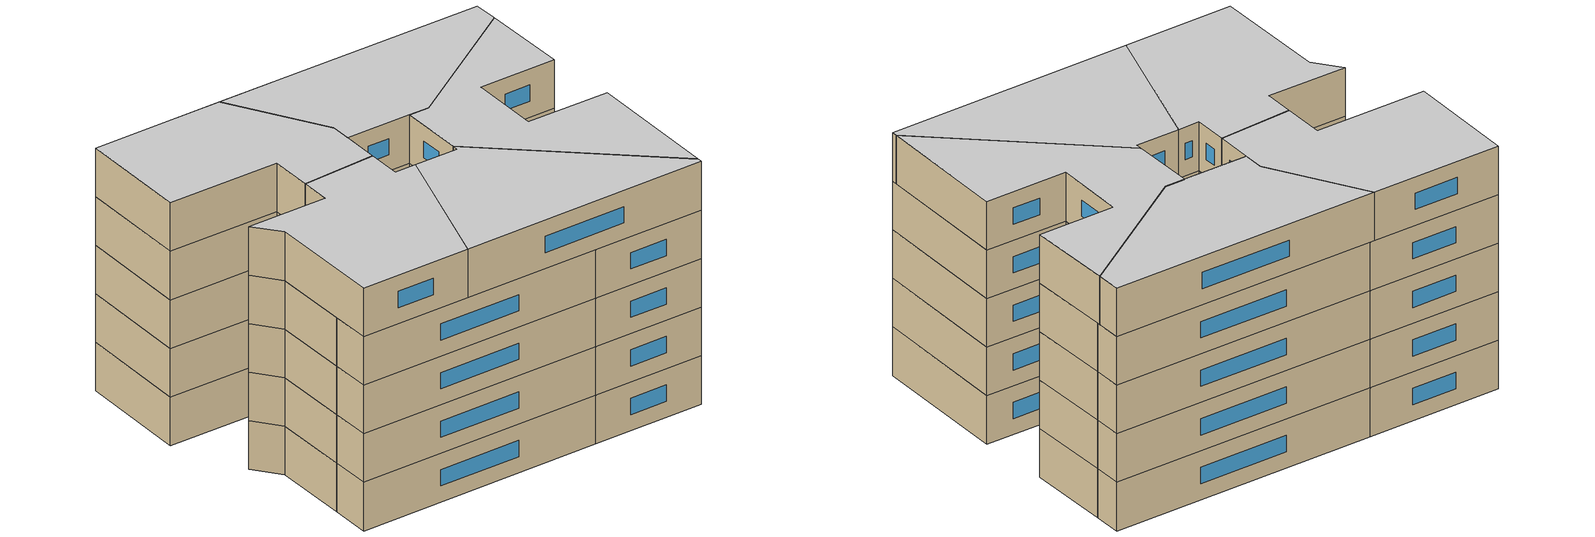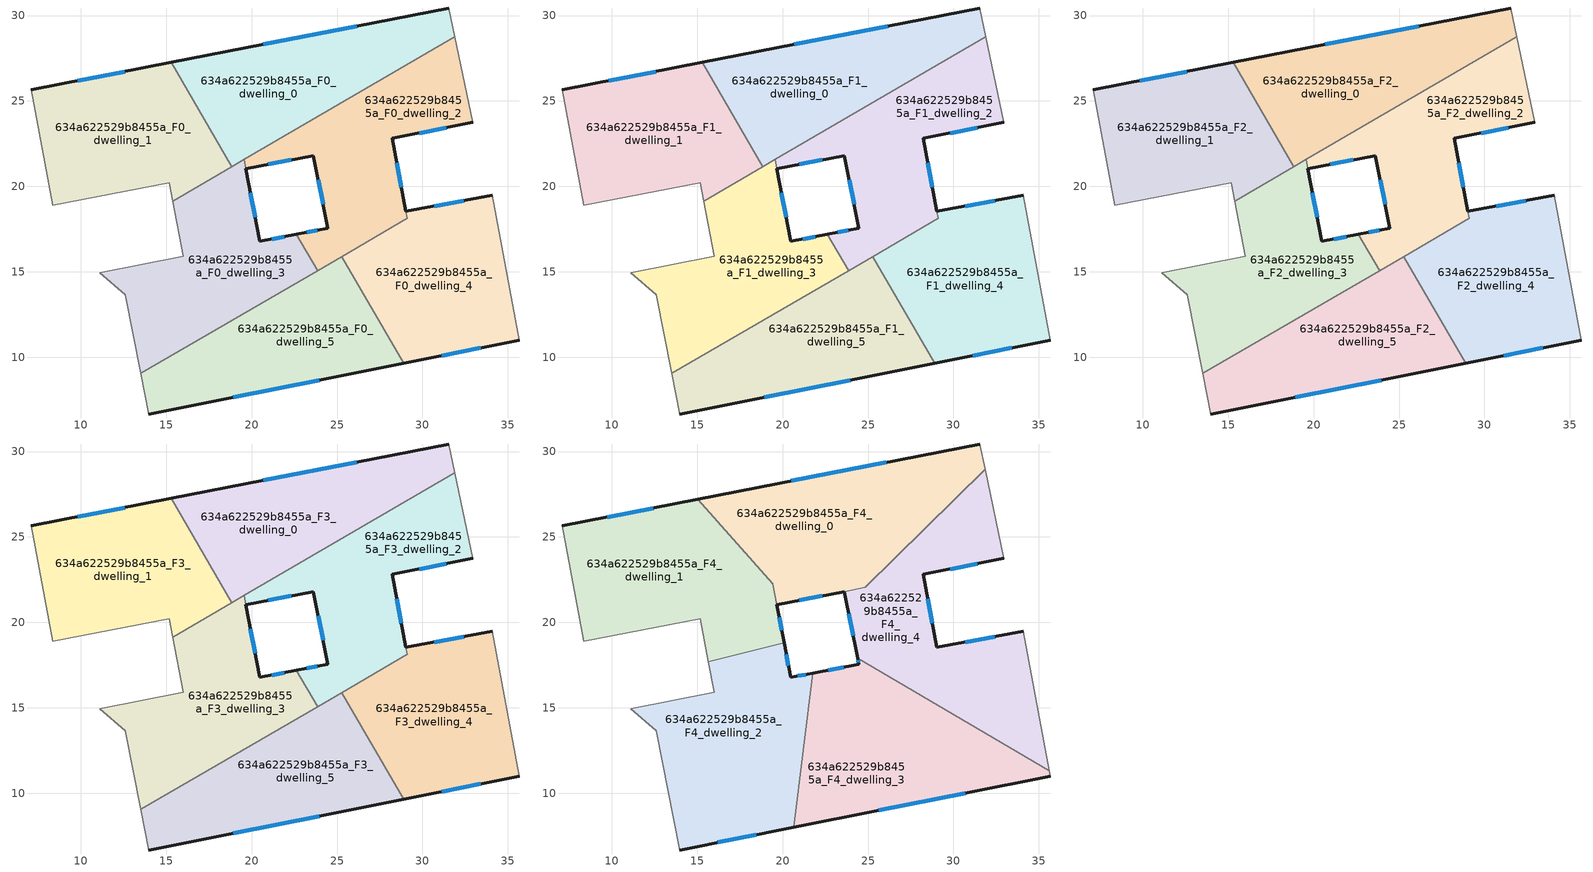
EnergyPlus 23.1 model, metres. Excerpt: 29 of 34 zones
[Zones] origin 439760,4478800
634a622529b8455a_F0_dwelling_0
 floor ground (EU_floor_Construction): 31.54,30.44 31.89,28.75 18.85,21.17 15.31,27.26 z0
 wall outside (EU_wall_Construction): 31.54,30.44 15.31,27.26 z0:3; 19.56,21.58,3 19.56,21.58,0 19.57,21.58,3
 wall to 634a622529b8455a_F0_dwelling_1 (EU_wall_Construction): 15.31,27.26 18.85,21.17 z0:3
 wall adiabatic (EU_wall_Construction): 31.89,28.75 31.54,30.44 z0:3
 wall to 634a622529b8455a_F0_dwelling_2 (EU_wall_Construction): 19.57,21.58 31.89,28.75 z0:3
 wall to 634a622529b8455a_F0_dwelling_3 (EU_wall_Construction): 18.85,21.17 19.56,21.58 z0:3
 window (EU_Window_Construction): 26.16,29.38 20.69,28.31 z0.99:2.01
634a622529b8455a_F0_dwelling_1
 floor ground (EU_floor_Construction): 15.31,27.26 18.85,21.17 15.38,19.15 15.17,20.22 8.36,18.9 7.13,25.65 z0
 wall outside (EU_wall_Construction): 15.31,27.26 7.13,25.65 z0:3
 wall adiabatic (EU_wall_Construction): 7.13,25.65 8.36,18.9 15.17,20.22 15.38,19.15 z0:3
 wall to 634a622529b8455a_F0_dwelling_3 (EU_wall_Construction): 15.38,19.15 18.85,21.17 z0:3
 window (EU_Window_Construction): 12.6,26.72 9.84,26.18 z0.99:2.01
634a622529b8455a_F0_dwelling_2
 floor ground (EU_floor_Construction): 31.89,28.75 32.95,23.75 28.24,22.82 29.11,18.13 23.86,15.08 22.62,17.21 24.46,17.56 23.62,21.81 19.67,21.04 19.57,21.58 z0
 wall outside (EU_wall_Construction): 19.67,21.04 23.62,21.81 24.46,17.56 22.62,17.21 / 29.03,18.54 28.24,22.82 32.95,23.75 z0:3
 wall to 634a622529b8455a_F0_dwelling_3 (EU_wall_Construction): 22.62,17.21 23.86,15.08 / 19.57,21.58 19.67,21.04 z0:3
 wall adiabatic (EU_wall_Construction): 32.95,23.75 31.89,28.75 z0:3
 wall to 634a622529b8455a_F0_dwelling_4 (EU_wall_Construction): 25.27,15.9 29.11,18.13 29.03,18.54 z0:3
 wall to 634a622529b8455a_F0_dwelling_5 (EU_wall_Construction): 23.86,15.08 25.27,15.9 z0:3
 window (EU_Window_Construction): 23.85,17.44 23.23,17.32 / 23.9,20.4 24.18,18.97 / 20.98,21.3 22.31,21.56 / 29.8,23.12 31.39,23.44 / 28.77,19.96 28.5,21.4 z0.99:2.01
634a622529b8455a_F0_dwelling_3
 floor ground (EU_floor_Construction): 19.56,21.58 20.47,16.79 22.62,17.21 23.86,15.08 13.52,9.07 12.62,13.66 11.12,14.95 16.01,15.91 15.38,19.15 z0
 wall outside (EU_wall_Construction): 22.62,17.21 20.47,16.79 19.67,21.04 z0:3; 19.57,21.58,3 19.57,21.58,0 19.56,21.58,0
 wall adiabatic (EU_wall_Construction): 15.38,19.15 16.01,15.91 11.12,14.95 12.62,13.66 13.52,9.07 z0:3
 wall to 634a622529b8455a_F0_dwelling_5 (EU_wall_Construction): 13.52,9.07 23.86,15.08 z0:3
 window (EU_Window_Construction): 20.21,18.19 19.93,19.63 / 21.91,17.07 21.19,16.92 z0.99:2.01
634a622529b8455a_F0_dwelling_4
 floor ground (EU_floor_Construction): 34.07,19.5 35.65,11.01 28.89,9.67 25.27,15.9 29.11,18.13 29.03,18.54 z0
 wall outside (EU_wall_Construction): 34.07,19.5 29.03,18.54 / 28.89,9.67 35.65,11.01 z0:3
 wall adiabatic (EU_wall_Construction): 35.65,11.01 34.07,19.5 z0:3
 wall to 634a622529b8455a_F0_dwelling_5 (EU_wall_Construction): 25.27,15.9 28.89,9.67 z0:3
 window (EU_Window_Construction): 32.4,19.18 30.7,18.85 / 31.13,10.11 33.41,10.57 z0.99:2.01
634a622529b8455a_F0_dwelling_5
 floor ground (EU_floor_Construction): 25.27,15.9 28.89,9.67 13.99,6.69 13.52,9.07 z0
 wall outside (EU_wall_Construction): 13.99,6.69 28.89,9.67 z0:3
 wall adiabatic (EU_wall_Construction): 13.52,9.07 13.99,6.69 z0:3
 window (EU_Window_Construction): 18.93,7.68 23.95,8.68 z0.99:2.01
634a622529b8455a_F1_dwelling_0
 floor to 634a622529b8455a_F0_dwelling_0 (EU_floor_Construction): 31.54,30.44 31.89,28.75 18.85,21.17 15.31,27.26 z3
 wall outside (EU_wall_Construction): 31.54,30.44 15.31,27.26 z3:6; 19.56,21.58,6 19.56,21.58,3 19.57,21.58,6
 wall to 634a622529b8455a_F1_dwelling_1 (EU_wall_Construction): 15.31,27.26 18.85,21.17 z3:6
 wall adiabatic (EU_wall_Construction): 31.89,28.75 31.54,30.44 z3:6
 wall to 634a622529b8455a_F1_dwelling_2 (EU_wall_Construction): 19.57,21.58 31.89,28.75 z3:6
 wall to 634a622529b8455a_F1_dwelling_3 (EU_wall_Construction): 18.85,21.17 19.56,21.58 z3:6
 window (EU_Window_Construction): 26.16,29.38 20.69,28.31 z3.99:5.01
634a622529b8455a_F1_dwelling_1
 floor to 634a622529b8455a_F0_dwelling_1 (EU_floor_Construction): 15.31,27.26 18.85,21.17 15.38,19.15 15.17,20.22 8.36,18.9 7.13,25.65 z3
 wall outside (EU_wall_Construction): 15.31,27.26 7.13,25.65 z3:6
 wall adiabatic (EU_wall_Construction): 7.13,25.65 8.36,18.9 15.17,20.22 15.38,19.15 z3:6
 wall to 634a622529b8455a_F1_dwelling_3 (EU_wall_Construction): 15.38,19.15 18.85,21.17 z3:6
 window (EU_Window_Construction): 12.6,26.72 9.84,26.18 z3.99:5.01
634a622529b8455a_F1_dwelling_2
 floor to 634a622529b8455a_F0_dwelling_2 (EU_floor_Construction): 31.89,28.75 32.95,23.75 28.24,22.82 29.11,18.13 23.86,15.08 22.62,17.21 24.46,17.56 23.62,21.81 19.67,21.04 19.57,21.58 z3
 wall outside (EU_wall_Construction): 19.67,21.04 23.62,21.81 24.46,17.56 22.62,17.21 / 29.03,18.54 28.24,22.82 32.95,23.75 z3:6
 wall to 634a622529b8455a_F1_dwelling_3 (EU_wall_Construction): 22.62,17.21 23.86,15.08 / 19.57,21.58 19.67,21.04 z3:6
 wall adiabatic (EU_wall_Construction): 32.95,23.75 31.89,28.75 z3:6
 wall to 634a622529b8455a_F1_dwelling_4 (EU_wall_Construction): 25.27,15.9 29.11,18.13 29.03,18.54 z3:6
 wall to 634a622529b8455a_F1_dwelling_5 (EU_wall_Construction): 23.86,15.08 25.27,15.9 z3:6
 window (EU_Window_Construction): 23.85,17.44 23.23,17.32 / 23.9,20.4 24.18,18.97 / 20.98,21.3 22.31,21.56 / 29.8,23.12 31.39,23.44 / 28.77,19.96 28.5,21.4 z3.99:5.01
634a622529b8455a_F1_dwelling_3
 floor to 634a622529b8455a_F0_dwelling_3 (EU_floor_Construction): 19.56,21.58 20.47,16.79 22.62,17.21 23.86,15.08 13.52,9.07 12.62,13.66 11.12,14.95 16.01,15.91 15.38,19.15 z3
 wall outside (EU_wall_Construction): 22.62,17.21 20.47,16.79 19.67,21.04 z3:6; 19.57,21.58,6 19.57,21.58,3 19.56,21.58,3
 wall adiabatic (EU_wall_Construction): 15.38,19.15 16.01,15.91 11.12,14.95 12.62,13.66 13.52,9.07 z3:6
 wall to 634a622529b8455a_F1_dwelling_5 (EU_wall_Construction): 13.52,9.07 23.86,15.08 z3:6
 window (EU_Window_Construction): 20.21,18.19 19.93,19.63 / 21.91,17.07 21.19,16.92 z3.99:5.01
634a622529b8455a_F1_dwelling_4
 floor to 634a622529b8455a_F0_dwelling_4 (EU_floor_Construction): 34.07,19.5 35.65,11.01 28.89,9.67 25.27,15.9 29.11,18.13 29.03,18.54 z3
 wall outside (EU_wall_Construction): 34.07,19.5 29.03,18.54 / 28.89,9.67 35.65,11.01 z3:6
 wall adiabatic (EU_wall_Construction): 35.65,11.01 34.07,19.5 z3:6
 wall to 634a622529b8455a_F1_dwelling_5 (EU_wall_Construction): 25.27,15.9 28.89,9.67 z3:6
 window (EU_Window_Construction): 32.4,19.18 30.7,18.85 / 31.13,10.11 33.41,10.57 z3.99:5.01
634a622529b8455a_F1_dwelling_5
 floor to 634a622529b8455a_F0_dwelling_5 (EU_floor_Construction): 25.27,15.9 28.89,9.67 13.99,6.69 13.52,9.07 z3
 wall outside (EU_wall_Construction): 13.99,6.69 28.89,9.67 z3:6
 wall adiabatic (EU_wall_Construction): 13.52,9.07 13.99,6.69 z3:6
 window (EU_Window_Construction): 18.93,7.68 23.95,8.68 z3.99:5.01
634a622529b8455a_F2_dwelling_0
 floor to 634a622529b8455a_F1_dwelling_0 (EU_floor_Construction): 31.54,30.44 31.89,28.75 18.85,21.17 15.31,27.26 z6
 wall outside (EU_wall_Construction): 31.54,30.44 15.31,27.26 z6:9; 19.56,21.58,9 19.56,21.58,6 19.57,21.58,9
 wall to 634a622529b8455a_F2_dwelling_1 (EU_wall_Construction): 15.31,27.26 18.85,21.17 z6:9
 wall adiabatic (EU_wall_Construction): 31.89,28.75 31.54,30.44 z6:9
 wall to 634a622529b8455a_F2_dwelling_2 (EU_wall_Construction): 19.57,21.58 31.89,28.75 z6:9
 wall to 634a622529b8455a_F2_dwelling_3 (EU_wall_Construction): 18.85,21.17 19.56,21.58 z6:9
 window (EU_Window_Construction): 26.16,29.38 20.69,28.31 z6.99:8.01
634a622529b8455a_F2_dwelling_1
 floor to 634a622529b8455a_F1_dwelling_1 (EU_floor_Construction): 15.31,27.26 18.85,21.17 15.38,19.15 15.17,20.22 8.36,18.9 7.13,25.65 z6
 wall outside (EU_wall_Construction): 15.31,27.26 7.13,25.65 z6:9
 wall adiabatic (EU_wall_Construction): 7.13,25.65 8.36,18.9 15.17,20.22 15.38,19.15 z6:9
 wall to 634a622529b8455a_F2_dwelling_3 (EU_wall_Construction): 15.38,19.15 18.85,21.17 z6:9
 window (EU_Window_Construction): 12.6,26.72 9.84,26.18 z6.99:8.01
634a622529b8455a_F2_dwelling_2
 floor to 634a622529b8455a_F1_dwelling_2 (EU_floor_Construction): 31.89,28.75 32.95,23.75 28.24,22.82 29.11,18.13 23.86,15.08 22.62,17.21 24.46,17.56 23.62,21.81 19.67,21.04 19.57,21.58 z6
 wall outside (EU_wall_Construction): 19.67,21.04 23.62,21.81 24.46,17.56 22.62,17.21 / 29.03,18.54 28.24,22.82 32.95,23.75 z6:9
 wall to 634a622529b8455a_F2_dwelling_3 (EU_wall_Construction): 22.62,17.21 23.86,15.08 / 19.57,21.58 19.67,21.04 z6:9
 wall adiabatic (EU_wall_Construction): 32.95,23.75 31.89,28.75 z6:9
 wall to 634a622529b8455a_F2_dwelling_4 (EU_wall_Construction): 25.27,15.9 29.11,18.13 29.03,18.54 z6:9
 wall to 634a622529b8455a_F2_dwelling_5 (EU_wall_Construction): 23.86,15.08 25.27,15.9 z6:9
 window (EU_Window_Construction): 23.85,17.44 23.23,17.32 / 23.9,20.4 24.18,18.97 / 20.98,21.3 22.31,21.56 / 29.8,23.12 31.39,23.44 / 28.77,19.96 28.5,21.4 z6.99:8.01
634a622529b8455a_F2_dwelling_3
 floor to 634a622529b8455a_F1_dwelling_3 (EU_floor_Construction): 19.56,21.58 20.47,16.79 22.62,17.21 23.86,15.08 13.52,9.07 12.62,13.66 11.12,14.95 16.01,15.91 15.38,19.15 z6
 wall outside (EU_wall_Construction): 22.62,17.21 20.47,16.79 19.67,21.04 z6:9; 19.57,21.58,9 19.57,21.58,6 19.56,21.58,6
 wall adiabatic (EU_wall_Construction): 15.38,19.15 16.01,15.91 11.12,14.95 12.62,13.66 13.52,9.07 z6:9
 wall to 634a622529b8455a_F2_dwelling_5 (EU_wall_Construction): 13.52,9.07 23.86,15.08 z6:9
 window (EU_Window_Construction): 20.21,18.19 19.93,19.63 / 21.91,17.07 21.19,16.92 z6.99:8.01
634a622529b8455a_F2_dwelling_4
 floor to 634a622529b8455a_F1_dwelling_4 (EU_floor_Construction): 34.07,19.5 35.65,11.01 28.89,9.67 25.27,15.9 29.11,18.13 29.03,18.54 z6
 wall outside (EU_wall_Construction): 34.07,19.5 29.03,18.54 / 28.89,9.67 35.65,11.01 z6:9
 wall adiabatic (EU_wall_Construction): 35.65,11.01 34.07,19.5 z6:9
 wall to 634a622529b8455a_F2_dwelling_5 (EU_wall_Construction): 25.27,15.9 28.89,9.67 z6:9
 window (EU_Window_Construction): 32.4,19.18 30.7,18.85 / 31.13,10.11 33.41,10.57 z6.99:8.01
634a622529b8455a_F2_dwelling_5
 floor to 634a622529b8455a_F1_dwelling_5 (EU_floor_Construction): 25.27,15.9 28.89,9.67 13.99,6.69 13.52,9.07 z6
 wall outside (EU_wall_Construction): 13.99,6.69 28.89,9.67 z6:9
 wall adiabatic (EU_wall_Construction): 13.52,9.07 13.99,6.69 z6:9
 window (EU_Window_Construction): 18.93,7.68 23.95,8.68 z6.99:8.01
634a622529b8455a_F3_dwelling_0
 floor to 634a622529b8455a_F2_dwelling_0 (EU_floor_Construction): 31.54,30.44 31.89,28.75 18.85,21.17 15.31,27.26 z9
 wall outside (EU_wall_Construction): 31.54,30.44 15.31,27.26 z9:12; 19.56,21.58,12 19.56,21.58,9 19.57,21.58,12
 wall to 634a622529b8455a_F3_dwelling_1 (EU_wall_Construction): 15.31,27.26 18.85,21.17 z9:12
 wall adiabatic (EU_wall_Construction): 31.89,28.75 31.54,30.44 z9:12
 wall to 634a622529b8455a_F3_dwelling_2 (EU_wall_Construction): 19.57,21.58 31.89,28.75 z9:12
 wall to 634a622529b8455a_F3_dwelling_3 (EU_wall_Construction): 18.85,21.17 19.56,21.58 z9:12
 window (EU_Window_Construction): 26.16,29.38 20.69,28.31 z9.99:11.01
634a622529b8455a_F3_dwelling_1
 floor to 634a622529b8455a_F2_dwelling_1 (EU_floor_Construction): 15.31,27.26 18.85,21.17 15.38,19.15 15.17,20.22 8.36,18.9 7.13,25.65 z9
 wall outside (EU_wall_Construction): 15.31,27.26 7.13,25.65 z9:12
 wall adiabatic (EU_wall_Construction): 7.13,25.65 8.36,18.9 15.17,20.22 15.38,19.15 z9:12
 wall to 634a622529b8455a_F3_dwelling_3 (EU_wall_Construction): 15.38,19.15 18.85,21.17 z9:12
 window (EU_Window_Construction): 12.6,26.72 9.84,26.18 z9.99:11.01
634a622529b8455a_F3_dwelling_2
 floor to 634a622529b8455a_F2_dwelling_2 (EU_floor_Construction): 31.89,28.75 32.95,23.75 28.24,22.82 29.11,18.13 23.86,15.08 22.62,17.21 24.46,17.56 23.62,21.81 19.67,21.04 19.57,21.58 z9
 wall outside (EU_wall_Construction): 19.67,21.04 23.62,21.81 24.46,17.56 22.62,17.21 / 29.03,18.54 28.24,22.82 32.95,23.75 z9:12
 wall to 634a622529b8455a_F3_dwelling_3 (EU_wall_Construction): 22.62,17.21 23.86,15.08 / 19.57,21.58 19.67,21.04 z9:12
 wall adiabatic (EU_wall_Construction): 32.95,23.75 31.89,28.75 z9:12
 wall to 634a622529b8455a_F3_dwelling_4 (EU_wall_Construction): 25.27,15.9 29.11,18.13 29.03,18.54 z9:12
 wall to 634a622529b8455a_F3_dwelling_5 (EU_wall_Construction): 23.86,15.08 25.27,15.9 z9:12
 window (EU_Window_Construction): 23.85,17.44 23.23,17.32 / 23.9,20.4 24.18,18.97 / 20.98,21.3 22.31,21.56 / 29.8,23.12 31.39,23.44 / 28.77,19.96 28.5,21.4 z9.99:11.01
634a622529b8455a_F3_dwelling_3
 floor to 634a622529b8455a_F2_dwelling_3 (EU_floor_Construction): 19.56,21.58 20.47,16.79 22.62,17.21 23.86,15.08 13.52,9.07 12.62,13.66 11.12,14.95 16.01,15.91 15.38,19.15 z9
 wall outside (EU_wall_Construction): 22.62,17.21 20.47,16.79 19.67,21.04 z9:12; 19.57,21.58,12 19.57,21.58,9 19.56,21.58,9
 wall adiabatic (EU_wall_Construction): 15.38,19.15 16.01,15.91 11.12,14.95 12.62,13.66 13.52,9.07 z9:12
 wall to 634a622529b8455a_F3_dwelling_5 (EU_wall_Construction): 13.52,9.07 23.86,15.08 z9:12
 window (EU_Window_Construction): 20.21,18.19 19.93,19.63 / 21.91,17.07 21.19,16.92 z9.99:11.01
634a622529b8455a_F3_dwelling_4
 floor to 634a622529b8455a_F2_dwelling_4 (EU_floor_Construction): 34.07,19.5 35.65,11.01 28.89,9.67 25.27,15.9 29.11,18.13 29.03,18.54 z9
 wall outside (EU_wall_Construction): 34.07,19.5 29.03,18.54 / 28.89,9.67 35.65,11.01 z9:12
 wall adiabatic (EU_wall_Construction): 35.65,11.01 34.07,19.5 z9:12
 wall to 634a622529b8455a_F3_dwelling_5 (EU_wall_Construction): 25.27,15.9 28.89,9.67 z9:12
 window (EU_Window_Construction): 32.4,19.18 30.7,18.85 / 31.13,10.11 33.41,10.57 z9.99:11.01
634a622529b8455a_F3_dwelling_5
 floor to 634a622529b8455a_F2_dwelling_5 (EU_floor_Construction): 25.27,15.9 28.89,9.67 13.99,6.69 13.52,9.07 z9
 wall outside (EU_wall_Construction): 13.99,6.69 28.89,9.67 z9:12
 wall adiabatic (EU_wall_Construction): 13.52,9.07 13.99,6.69 z9:12
 window (EU_Window_Construction): 18.93,7.68 23.95,8.68 z9.99:11.01
634a622529b8455a_F4_dwelling_0
 floor to 634a622529b8455a_F3_dwelling_0 (EU_floor_Construction): 31.54,30.44 31.85,28.96 31.29,28.4 19.56,21.58 19.44,22.25 15.89,26.26 15.31,27.26 z12
 floor to 634a622529b8455a_F3_dwelling_2 (EU_floor_Construction): 31.29,28.4 24.85,22.05 19.67,21.04 19.57,21.58 z12
 floor to 634a622529b8455a_F3_dwelling_1 (EU_floor_Construction): 15.31,27.26 15.89,26.26 15.05,27.21 z12
 wall outside (EU_wall_Construction): 19.67,21.04 23.62,21.81 / 31.54,30.44 15.05,27.21 z12:15; 19.43,22.26,15 19.43,22.26,12 19.44,22.25,15
 wall to 634a622529b8455a_F4_dwelling_1 (EU_wall_Construction): 19.44,22.25 19.67,21.04 / 15.05,27.21 19.43,22.26 z12:15
 wall adiabatic (EU_wall_Construction): 31.85,28.96 31.54,30.44 z12:15
 wall to 634a622529b8455a_F4_dwelling_4 (EU_wall_Construction): 23.62,21.81 24.85,22.05 31.85,28.96 z12:15
 window (EU_Window_Construction): 20.98,21.3 22.31,21.56 / 26.07,29.37 20.52,28.28 z12.99:14.01
 ceiling to 634a622529b8455a_F5_dwelling_0 (EU_floor_Construction): 24.85,22.05 31.85,28.96 31.54,30.44 15.05,27.21 19.44,22.25 19.67,21.04 z15
634a622529b8455a_F4_dwelling_1
 floor to 634a622529b8455a_F3_dwelling_1 (EU_floor_Construction): 15.89,26.26 18.85,21.17 15.38,19.15 15.17,20.22 8.36,18.9 7.13,25.65 15.05,27.21 z12
 floor to 634a622529b8455a_F3_dwelling_0 (EU_floor_Construction): 15.89,26.26 19.43,22.26 19.56,21.58 18.85,21.17 z12
 floor to 634a622529b8455a_F3_dwelling_3 (EU_floor_Construction): 19.56,21.58 20.09,18.81 15.66,17.7 15.38,19.15 z12
 wall outside (EU_wall_Construction): 20.09,18.81 19.67,21.04 / 15.05,27.21 7.13,25.65 z12:15; 19.44,22.25,15 19.44,22.25,12 19.43,22.26,12
 wall to 634a622529b8455a_F4_dwelling_2 (EU_wall_Construction): 15.66,17.7 20.09,18.81 z12:15
 wall adiabatic (EU_wall_Construction): 7.13,25.65 8.36,18.9 15.17,20.22 15.66,17.7 z12:15
 window (EU_Window_Construction): 19.95,19.55 19.81,20.3 / 12.43,26.69 9.76,26.17 z12.99:14.01
 ceiling to 634a622529b8455a_F5_dwelling_1 (EU_floor_Construction): 20.09,18.81 19.44,22.25 15.05,27.21 7.13,25.65 8.36,18.9 15.17,20.22 15.66,17.7 z15
634a622529b8455a_F4_dwelling_2
 floor to 634a622529b8455a_F3_dwelling_3 (EU_floor_Construction): 20.09,18.81 20.47,16.79 21.78,17.04 21.36,13.62 13.52,9.07 12.62,13.66 11.12,14.95 16.01,15.91 15.66,17.7 z12
 floor to 634a622529b8455a_F3_dwelling_5 (EU_floor_Construction): 21.36,13.62 20.66,8.02 13.99,6.69 13.52,9.07 z12
 wall outside (EU_wall_Construction): 21.78,17.04 20.47,16.79 20.09,18.81 / 13.99,6.69 20.66,8.02 z12:15
 wall to 634a622529b8455a_F4_dwelling_3 (EU_wall_Construction): 20.66,8.02 21.78,17.04 z12:15
 wall adiabatic (EU_wall_Construction): 15.66,17.7 16.01,15.91 11.12,14.95 12.62,13.66 13.99,6.69 z12:15
 window (EU_Window_Construction): 20.35,17.46 20.22,18.14 / 21.35,16.96 20.9,16.87 / 16.2,7.13 18.45,7.58 z12.99:14.01
 ceiling to 634a622529b8455a_F5_dwelling_2 (EU_floor_Construction): 20.66,8.02 21.78,17.04 20.47,16.79 20.09,18.81 15.66,17.7 16.01,15.91 11.12,14.95 12.62,13.66 13.99,6.69 z15
634a622529b8455a_F4_dwelling_3
 floor to 634a622529b8455a_F3_dwelling_5 (EU_floor_Construction): 25.27,15.9 28.89,9.67 20.66,8.02 21.36,13.62 z12
 floor to 634a622529b8455a_F3_dwelling_2 (EU_floor_Construction): 26.55,16.65 23.86,15.08 22.63,17.2 24.46,17.56 24.39,17.92 z12
 floor to 634a622529b8455a_F3_dwelling_3 (EU_floor_Construction): 22.63,17.2 23.86,15.08 21.36,13.62 21.78,17.04 z12
 floor to 634a622529b8455a_F3_dwelling_4 (EU_floor_Construction): 35.59,11.32 35.65,11.01 28.89,9.67 25.27,15.9 26.55,16.65 z12
 wall outside (EU_wall_Construction): 24.39,17.92 24.46,17.56 21.78,17.04 / 20.66,8.02 35.65,11.01 z12:15
 wall to 634a622529b8455a_F4_dwelling_4 (EU_wall_Construction): 35.59,11.32 24.39,17.92 z12:15
 wall adiabatic (EU_wall_Construction): 35.65,11.01 35.59,11.32 z12:15
 window (EU_Window_Construction): 23.57,17.39 22.67,17.21 / 24.42,17.8 24.44,17.68 / 25.63,9.01 30.68,10.02 z12.99:14.01
 ceiling to 634a622529b8455a_F5_dwelling_3 (EU_floor_Construction): 35.65,11.01 35.59,11.32 24.39,17.92 24.46,17.56 21.78,17.04 20.66,8.02 z15
634a622529b8455a_F4_dwelling_4
 floor to 634a622529b8455a_F3_dwelling_2 (EU_floor_Construction): 31.89,28.75 32.95,23.75 28.24,22.82 29.11,18.13 26.55,16.65 24.39,17.92 23.62,21.81 24.85,22.05 31.29,28.4 z12
 floor to 634a622529b8455a_F3_dwelling_4 (EU_floor_Construction): 34.07,19.5 35.59,11.32 26.55,16.65 29.11,18.13 29.03,18.54 z12
 floor to 634a622529b8455a_F3_dwelling_0 (EU_floor_Construction): 31.85,28.96 31.89,28.75 31.29,28.4 z12
 wall outside (EU_wall_Construction): 34.07,19.5 29.03,18.54 28.24,22.82 32.95,23.75 / 23.62,21.81 24.39,17.92 z12:15
 wall adiabatic (EU_wall_Construction): 35.59,11.32 34.07,19.5 / 32.95,23.75 31.85,28.96 z12:15
 window (EU_Window_Construction): 32.4,19.18 30.7,18.85 / 23.88,20.52 24.14,19.21 / 29.8,23.12 31.39,23.44 / 28.77,19.96 28.5,21.4 z12.99:14.01
 ceiling to 634a622529b8455a_F5_dwelling_4 (EU_floor_Construction): 35.59,11.32 34.07,19.5 29.03,18.54 28.24,22.82 32.95,23.75 31.85,28.96 24.85,22.05 23.62,21.81 24.39,17.92 z15
[Building]
EU S2 Campaign: North Axis=0; Terrain=City; Solar Distribution=FullExterior
[Site:Location]
Madrid: Latitude=40.5; Longitude=-3.5; Time Zone=1; Elevation=609
[SizingPeriod:WeatherFileDays]
AnnualSizingPeriod: Begin Month=1; Begin Day of Month=1; End Month=12; End Day of Month=31; Day of Week for Start Day=Monday; Use Weather File Daylight Saving Period=No; Use Weather File Rain and Snow Indicators=No
[MATERIAL]
EU_InternalMass_Material: Roughness=MediumRough; Thickness=0.1; Conductivity=1; Density=1800; Specific Heat=900; Thermal Absorptance=0.9; Solar Absorptance=0.7; Visible Absorptance=0.7
[MATERIAL:NOMASS] Roughness=MediumRough; Thermal Absorptance=0.9; Solar Absorptance=0.7; Visible Absorptance=0.7
Name | Thermal Resistance
EU_wall_NoMass | 0.609216
EU_floor_NoMass | 0.568163
[WINDOWMATERIAL:SIMPLEGLAZINGSYSTEM]
EU_Window_SimpleGlazing: UFactor=5.50606; Solar Heat Gain Coefficient=0.85; Visible Transmittance=0.85
[CONSTRUCTION]
EU_wall_Construction: EU_wall_NoMass
EU_floor_Construction: EU_floor_NoMass
EU_InternalMass_Construction: EU_InternalMass_Material
EU_Window_Construction: EU_Window_SimpleGlazing
[ZONE] Type=1; Multiplier=1; Ceiling Height=autocalculate; Floor Area=autocalculate; Part of Total Floor Area=Yes
Name | Volume
634a622529b8455a_F0_dwelling_0; 634a622529b8455a_F1_dwelling_0; 634a622529b8455a_F2_dwelling_0; 634a622529b8455a_F3_dwelling_0 | 202.152
634a622529b8455a_F4_dwelling_0 | 242.42
634a622529b8455a_F0_dwelling_1; 634a622529b8455a_F1_dwelling_1; 634a622529b8455a_F2_dwelling_1; 634a622529b8455a_F3_dwelling_1 | 202.173
634a622529b8455a_F4_dwelling_1 | 241.226
634a622529b8455a_F0_dwelling_2; 634a622529b8455a_F1_dwelling_2; 634a622529b8455a_F2_dwelling_2; 634a622529b8455a_F3_dwelling_2 | 202.5
634a622529b8455a_F4_dwelling_2 | 242.603
634a622529b8455a_F0_dwelling_3; 634a622529b8455a_F1_dwelling_3; 634a622529b8455a_F2_dwelling_3; 634a622529b8455a_F3_dwelling_3 | 201.1
634a622529b8455a_F4_dwelling_3 | 242.623
634a622529b8455a_F0_dwelling_4; 634a622529b8455a_F1_dwelling_4; 634a622529b8455a_F2_dwelling_4; 634a622529b8455a_F3_dwelling_4 | 202.916
634a622529b8455a_F4_dwelling_4 | 244.127
634a622529b8455a_F0_dwelling_5; 634a622529b8455a_F1_dwelling_5; 634a622529b8455a_F2_dwelling_5; 634a622529b8455a_F3_dwelling_5 | 202.188
[INTERNALMASS] Construction=EU_InternalMass_Construction
Name | Zone or ZoneList | Surface Area
634a622529b8455a_F0_dwelling_0_EU_InternalMass | 634a622529b8455a_F0_dwelling_0 | 67.3841
634a622529b8455a_F0_dwelling_1_EU_InternalMass | 634a622529b8455a_F0_dwelling_1 | 67.3912
634a622529b8455a_F0_dwelling_2_EU_InternalMass | 634a622529b8455a_F0_dwelling_2 | 67.4983
634a622529b8455a_F0_dwelling_3_EU_InternalMass | 634a622529b8455a_F0_dwelling_3 | 67.047
634a622529b8455a_F0_dwelling_4_EU_InternalMass | 634a622529b8455a_F0_dwelling_4 | 67.64
634a622529b8455a_F0_dwelling_5_EU_InternalMass | 634a622529b8455a_F0_dwelling_5 | 67.396
634a622529b8455a_F1_dwelling_0_EU_InternalMass | 634a622529b8455a_F1_dwelling_0 | 67.3841
634a622529b8455a_F1_dwelling_1_EU_InternalMass | 634a622529b8455a_F1_dwelling_1 | 67.3912
634a622529b8455a_F1_dwelling_2_EU_InternalMass | 634a622529b8455a_F1_dwelling_2 | 67.4983
634a622529b8455a_F1_dwelling_3_EU_InternalMass | 634a622529b8455a_F1_dwelling_3 | 67.047
634a622529b8455a_F1_dwelling_4_EU_InternalMass | 634a622529b8455a_F1_dwelling_4 | 67.64
634a622529b8455a_F1_dwelling_5_EU_InternalMass | 634a622529b8455a_F1_dwelling_5 | 67.396
634a622529b8455a_F2_dwelling_0_EU_InternalMass | 634a622529b8455a_F2_dwelling_0 | 67.3841
634a622529b8455a_F2_dwelling_1_EU_InternalMass | 634a622529b8455a_F2_dwelling_1 | 67.3912
634a622529b8455a_F2_dwelling_2_EU_InternalMass | 634a622529b8455a_F2_dwelling_2 | 67.4983
634a622529b8455a_F2_dwelling_3_EU_InternalMass | 634a622529b8455a_F2_dwelling_3 | 67.047
634a622529b8455a_F2_dwelling_4_EU_InternalMass | 634a622529b8455a_F2_dwelling_4 | 67.64
634a622529b8455a_F2_dwelling_5_EU_InternalMass | 634a622529b8455a_F2_dwelling_5 | 67.396
634a622529b8455a_F3_dwelling_0_EU_InternalMass | 634a622529b8455a_F3_dwelling_0 | 67.3841
634a622529b8455a_F3_dwelling_1_EU_InternalMass | 634a622529b8455a_F3_dwelling_1 | 67.3912
634a622529b8455a_F3_dwelling_2_EU_InternalMass | 634a622529b8455a_F3_dwelling_2 | 67.4983
634a622529b8455a_F3_dwelling_3_EU_InternalMass | 634a622529b8455a_F3_dwelling_3 | 67.047
634a622529b8455a_F3_dwelling_4_EU_InternalMass | 634a622529b8455a_F3_dwelling_4 | 67.64
634a622529b8455a_F3_dwelling_5_EU_InternalMass | 634a622529b8455a_F3_dwelling_5 | 67.396
634a622529b8455a_F4_dwelling_0_EU_InternalMass | 634a622529b8455a_F4_dwelling_0 | 80.8073
634a622529b8455a_F4_dwelling_1_EU_InternalMass | 634a622529b8455a_F4_dwelling_1 | 80.4151
634a622529b8455a_F4_dwelling_2_EU_InternalMass | 634a622529b8455a_F4_dwelling_2 | 80.8676
634a622529b8455a_F4_dwelling_3_EU_InternalMass | 634a622529b8455a_F4_dwelling_3 | 80.8744
634a622529b8455a_F4_dwelling_4_EU_InternalMass | 634a622529b8455a_F4_dwelling_4 | 81.3759
[OTHEREQUIPMENT] Fuel Type=Electricity; Design Level Calculation Method=Watts/Area; Power per Zone Floor Area=1; Fraction Latent=0; Fraction Radiant=0; Fraction Lost=0; Carbon Dioxide Generation Rate=0; EndUse Subcategory=EU_Step8_InternalGains
Name | Zone or ZoneList or Space or SpaceList | Schedule
EU_Step8_InternalGain_634a622529b8455a_F0_dwelling_0_f000 | 634a622529b8455a_F0_dwelling_0 | EU_Step8_GainSchedule_634a622529b8455a_F0_dwelling_0_f000
EU_Step8_InternalGain_634a622529b8455a_F0_dwelling_1_f000 | 634a622529b8455a_F0_dwelling_1 | EU_Step8_GainSchedule_634a622529b8455a_F0_dwelling_1_f000
EU_Step8_InternalGain_634a622529b8455a_F0_dwelling_2_f000 | 634a622529b8455a_F0_dwelling_2 | EU_Step8_GainSchedule_634a622529b8455a_F0_dwelling_2_f000
EU_Step8_InternalGain_634a622529b8455a_F0_dwelling_3_f000 | 634a622529b8455a_F0_dwelling_3 | EU_Step8_GainSchedule_634a622529b8455a_F0_dwelling_3_f000
EU_Step8_InternalGain_634a622529b8455a_F0_dwelling_4_f000 | 634a622529b8455a_F0_dwelling_4 | EU_Step8_GainSchedule_634a622529b8455a_F0_dwelling_4_f000
EU_Step8_InternalGain_634a622529b8455a_F0_dwelling_5_f000 | 634a622529b8455a_F0_dwelling_5 | EU_Step8_GainSchedule_634a622529b8455a_F0_dwelling_5_f000
EU_Step8_InternalGain_634a622529b8455a_F1_dwelling_0_f000 | 634a622529b8455a_F1_dwelling_0 | EU_Step8_GainSchedule_634a622529b8455a_F1_dwelling_0_f000
EU_Step8_InternalGain_634a622529b8455a_F1_dwelling_1_f000 | 634a622529b8455a_F1_dwelling_1 | EU_Step8_GainSchedule_634a622529b8455a_F1_dwelling_1_f000
EU_Step8_InternalGain_634a622529b8455a_F1_dwelling_2_f000 | 634a622529b8455a_F1_dwelling_2 | EU_Step8_GainSchedule_634a622529b8455a_F1_dwelling_2_f000
EU_Step8_InternalGain_634a622529b8455a_F1_dwelling_3_f000 | 634a622529b8455a_F1_dwelling_3 | EU_Step8_GainSchedule_634a622529b8455a_F1_dwelling_3_f000
EU_Step8_InternalGain_634a622529b8455a_F1_dwelling_4_f000 | 634a622529b8455a_F1_dwelling_4 | EU_Step8_GainSchedule_634a622529b8455a_F1_dwelling_4_f000
EU_Step8_InternalGain_634a622529b8455a_F1_dwelling_5_f000 | 634a622529b8455a_F1_dwelling_5 | EU_Step8_GainSchedule_634a622529b8455a_F1_dwelling_5_f000
EU_Step8_InternalGain_634a622529b8455a_F2_dwelling_0_f000 | 634a622529b8455a_F2_dwelling_0 | EU_Step8_GainSchedule_634a622529b8455a_F2_dwelling_0_f000
EU_Step8_InternalGain_634a622529b8455a_F2_dwelling_1_f000 | 634a622529b8455a_F2_dwelling_1 | EU_Step8_GainSchedule_634a622529b8455a_F2_dwelling_1_f000
EU_Step8_InternalGain_634a622529b8455a_F2_dwelling_2_f000 | 634a622529b8455a_F2_dwelling_2 | EU_Step8_GainSchedule_634a622529b8455a_F2_dwelling_2_f000
EU_Step8_InternalGain_634a622529b8455a_F2_dwelling_3_f000 | 634a622529b8455a_F2_dwelling_3 | EU_Step8_GainSchedule_634a622529b8455a_F2_dwelling_3_f000
EU_Step8_InternalGain_634a622529b8455a_F2_dwelling_4_f000 | 634a622529b8455a_F2_dwelling_4 | EU_Step8_GainSchedule_634a622529b8455a_F2_dwelling_4_f000
EU_Step8_InternalGain_634a622529b8455a_F2_dwelling_5_f000 | 634a622529b8455a_F2_dwelling_5 | EU_Step8_GainSchedule_634a622529b8455a_F2_dwelling_5_f000
EU_Step8_InternalGain_634a622529b8455a_F3_dwelling_0_f000 | 634a622529b8455a_F3_dwelling_0 | EU_Step8_GainSchedule_634a622529b8455a_F3_dwelling_0_f000
EU_Step8_InternalGain_634a622529b8455a_F3_dwelling_1_f000 | 634a622529b8455a_F3_dwelling_1 | EU_Step8_GainSchedule_634a622529b8455a_F3_dwelling_1_f000
EU_Step8_InternalGain_634a622529b8455a_F3_dwelling_2_f000 | 634a622529b8455a_F3_dwelling_2 | EU_Step8_GainSchedule_634a622529b8455a_F3_dwelling_2_f000
EU_Step8_InternalGain_634a622529b8455a_F3_dwelling_3_f000 | 634a622529b8455a_F3_dwelling_3 | EU_Step8_GainSchedule_634a622529b8455a_F3_dwelling_3_f000
EU_Step8_InternalGain_634a622529b8455a_F3_dwelling_4_f000 | 634a622529b8455a_F3_dwelling_4 | EU_Step8_GainSchedule_634a622529b8455a_F3_dwelling_4_f000
EU_Step8_InternalGain_634a622529b8455a_F3_dwelling_5_f000 | 634a622529b8455a_F3_dwelling_5 | EU_Step8_GainSchedule_634a622529b8455a_F3_dwelling_5_f000
EU_Step8_InternalGain_634a622529b8455a_F4_dwelling_0_f000 | 634a622529b8455a_F4_dwelling_0 | EU_Step8_GainSchedule_634a622529b8455a_F4_dwelling_0_f000
EU_Step8_InternalGain_634a622529b8455a_F4_dwelling_1_f000 | 634a622529b8455a_F4_dwelling_1 | EU_Step8_GainSchedule_634a622529b8455a_F4_dwelling_1_f000
EU_Step8_InternalGain_634a622529b8455a_F4_dwelling_2_f000 | 634a622529b8455a_F4_dwelling_2 | EU_Step8_GainSchedule_634a622529b8455a_F4_dwelling_2_f000
EU_Step8_InternalGain_634a622529b8455a_F4_dwelling_3_f000 | 634a622529b8455a_F4_dwelling_3 | EU_Step8_GainSchedule_634a622529b8455a_F4_dwelling_3_f000
EU_Step8_InternalGain_634a622529b8455a_F4_dwelling_4_f000 | 634a622529b8455a_F4_dwelling_4 | EU_Step8_GainSchedule_634a622529b8455a_F4_dwelling_4_f000
[ZONEVENTILATION:DESIGNFLOWRATE] Schedule=EU_AlwaysOn; Design Flow Rate Calculation Method=AirChanges/Hour; Air Changes per Hour=0.752966; Ventilation Type=Natural; Fan Pressure Rise=0; Fan Total Efficiency=1; Constant Term Coefficient=1; Temperature Term Coefficient=0; Velocity Term Coefficient=0; Velocity Squared Term Coefficient=0; Minimum Indoor Temperature=-100; Maximum Indoor Temperature=100; Delta Temperature=-100; Minimum Outdoor Temperature=-100; Maximum Outdoor Temperature=100; Maximum Wind Speed=40
Name | Zone or ZoneList or Space or SpaceList
EU_ConstantAir_634a622529b8455a_F0_dwelling_0 | 634a622529b8455a_F0_dwelling_0
EU_ConstantAir_634a622529b8455a_F0_dwelling_1 | 634a622529b8455a_F0_dwelling_1
EU_ConstantAir_634a622529b8455a_F0_dwelling_2 | 634a622529b8455a_F0_dwelling_2
EU_ConstantAir_634a622529b8455a_F0_dwelling_3 | 634a622529b8455a_F0_dwelling_3
EU_ConstantAir_634a622529b8455a_F0_dwelling_4 | 634a622529b8455a_F0_dwelling_4
EU_ConstantAir_634a622529b8455a_F0_dwelling_5 | 634a622529b8455a_F0_dwelling_5
EU_ConstantAir_634a622529b8455a_F1_dwelling_0 | 634a622529b8455a_F1_dwelling_0
EU_ConstantAir_634a622529b8455a_F1_dwelling_1 | 634a622529b8455a_F1_dwelling_1
EU_ConstantAir_634a622529b8455a_F1_dwelling_2 | 634a622529b8455a_F1_dwelling_2
EU_ConstantAir_634a622529b8455a_F1_dwelling_3 | 634a622529b8455a_F1_dwelling_3
EU_ConstantAir_634a622529b8455a_F1_dwelling_4 | 634a622529b8455a_F1_dwelling_4
EU_ConstantAir_634a622529b8455a_F1_dwelling_5 | 634a622529b8455a_F1_dwelling_5
EU_ConstantAir_634a622529b8455a_F2_dwelling_0 | 634a622529b8455a_F2_dwelling_0
EU_ConstantAir_634a622529b8455a_F2_dwelling_1 | 634a622529b8455a_F2_dwelling_1
EU_ConstantAir_634a622529b8455a_F2_dwelling_2 | 634a622529b8455a_F2_dwelling_2
EU_ConstantAir_634a622529b8455a_F2_dwelling_3 | 634a622529b8455a_F2_dwelling_3
EU_ConstantAir_634a622529b8455a_F2_dwelling_4 | 634a622529b8455a_F2_dwelling_4
EU_ConstantAir_634a622529b8455a_F2_dwelling_5 | 634a622529b8455a_F2_dwelling_5
EU_ConstantAir_634a622529b8455a_F3_dwelling_0 | 634a622529b8455a_F3_dwelling_0
EU_ConstantAir_634a622529b8455a_F3_dwelling_1 | 634a622529b8455a_F3_dwelling_1
EU_ConstantAir_634a622529b8455a_F3_dwelling_2 | 634a622529b8455a_F3_dwelling_2
EU_ConstantAir_634a622529b8455a_F3_dwelling_3 | 634a622529b8455a_F3_dwelling_3
EU_ConstantAir_634a622529b8455a_F3_dwelling_4 | 634a622529b8455a_F3_dwelling_4
EU_ConstantAir_634a622529b8455a_F3_dwelling_5 | 634a622529b8455a_F3_dwelling_5
EU_ConstantAir_634a622529b8455a_F4_dwelling_0 | 634a622529b8455a_F4_dwelling_0
EU_ConstantAir_634a622529b8455a_F4_dwelling_1 | 634a622529b8455a_F4_dwelling_1
EU_ConstantAir_634a622529b8455a_F4_dwelling_2 | 634a622529b8455a_F4_dwelling_2
EU_ConstantAir_634a622529b8455a_F4_dwelling_3 | 634a622529b8455a_F4_dwelling_3
EU_ConstantAir_634a622529b8455a_F4_dwelling_4 | 634a622529b8455a_F4_dwelling_4
[HVACTEMPLATE:THERMOSTAT] Constant Heating Setpoint=20; Constant Cooling Setpoint=50
EU_HeatOnly_634a622529b8455a_F0_dwelling_0; EU_HeatOnly_634a622529b8455a_F0_dwelling_1; EU_HeatOnly_634a622529b8455a_F0_dwelling_2; EU_HeatOnly_634a622529b8455a_F0_dwelling_3; EU_HeatOnly_634a622529b8455a_F0_dwelling_4; EU_HeatOnly_634a622529b8455a_F0_dwelling_5; EU_HeatOnly_634a622529b8455a_F1_dwelling_0; EU_HeatOnly_634a622529b8455a_F1_dwelling_1; EU_HeatOnly_634a622529b8455a_F1_dwelling_2; EU_HeatOnly_634a622529b8455a_F1_dwelling_3; EU_HeatOnly_634a622529b8455a_F1_dwelling_4; EU_HeatOnly_634a622529b8455a_F1_dwelling_5; EU_HeatOnly_634a622529b8455a_F2_dwelling_0; EU_HeatOnly_634a622529b8455a_F2_dwelling_1; EU_HeatOnly_634a622529b8455a_F2_dwelling_2; EU_HeatOnly_634a622529b8455a_F2_dwelling_3; EU_HeatOnly_634a622529b8455a_F2_dwelling_4; EU_HeatOnly_634a622529b8455a_F2_dwelling_5; EU_HeatOnly_634a622529b8455a_F3_dwelling_0; EU_HeatOnly_634a622529b8455a_F3_dwelling_1; EU_HeatOnly_634a622529b8455a_F3_dwelling_2; EU_HeatOnly_634a622529b8455a_F3_dwelling_3; EU_HeatOnly_634a622529b8455a_F3_dwelling_4; EU_HeatOnly_634a622529b8455a_F3_dwelling_5; EU_HeatOnly_634a622529b8455a_F4_dwelling_0; EU_HeatOnly_634a622529b8455a_F4_dwelling_1; EU_HeatOnly_634a622529b8455a_F4_dwelling_2; EU_HeatOnly_634a622529b8455a_F4_dwelling_3; EU_HeatOnly_634a622529b8455a_F4_dwelling_4; EU_HeatOnly_634a622529b8455a_F5_dwelling_0; EU_HeatOnly_634a622529b8455a_F5_dwelling_1; EU_HeatOnly_634a622529b8455a_F5_dwelling_2; EU_HeatOnly_634a622529b8455a_F5_dwelling_3; EU_HeatOnly_634a622529b8455a_F5_dwelling_4
[HVACTEMPLATE:ZONE:IDEALLOADSAIRSYSTEM] System Availability Schedule=EU_AlwaysOn; Maximum Heating Supply Air Temperature=50; Minimum Cooling Supply Air Temperature=13; Maximum Heating Supply Air Humidity Ratio=0.0156; Minimum Cooling Supply Air Humidity Ratio=0.0077; Heating Limit=NoLimit; Cooling Limit=NoLimit; Heating Availability Schedule=EU_AlwaysOn; Cooling Availability Schedule=EU_CoolingOff; Dehumidification Control Type=ConstantSensibleHeatRatio; Cooling Sensible Heat Ratio=0.7; Dehumidification Setpoint=60; Humidification Control Type=None; Humidification Setpoint=30; Outdoor Air Method=None; Outdoor Air Flow Rate per Person=0.00944; Outdoor Air Flow Rate per Zone Floor Area=0; Outdoor Air Flow Rate per Zone=0; Demand Controlled Ventilation Type=None; Outdoor Air Economizer Type=NoEconomizer; Heat Recovery Type=None; Sensible Heat Recovery Effectiveness=0.7; Latent Heat Recovery Effectiveness=0.65
Name | Template Thermostat
634a622529b8455a_F0_dwelling_0 | EU_HeatOnly_634a622529b8455a_F0_dwelling_0
634a622529b8455a_F0_dwelling_1 | EU_HeatOnly_634a622529b8455a_F0_dwelling_1
634a622529b8455a_F0_dwelling_2 | EU_HeatOnly_634a622529b8455a_F0_dwelling_2
634a622529b8455a_F0_dwelling_3 | EU_HeatOnly_634a622529b8455a_F0_dwelling_3
634a622529b8455a_F0_dwelling_4 | EU_HeatOnly_634a622529b8455a_F0_dwelling_4
634a622529b8455a_F0_dwelling_5 | EU_HeatOnly_634a622529b8455a_F0_dwelling_5
634a622529b8455a_F1_dwelling_0 | EU_HeatOnly_634a622529b8455a_F1_dwelling_0
634a622529b8455a_F1_dwelling_1 | EU_HeatOnly_634a622529b8455a_F1_dwelling_1
634a622529b8455a_F1_dwelling_2 | EU_HeatOnly_634a622529b8455a_F1_dwelling_2
634a622529b8455a_F1_dwelling_3 | EU_HeatOnly_634a622529b8455a_F1_dwelling_3
634a622529b8455a_F1_dwelling_4 | EU_HeatOnly_634a622529b8455a_F1_dwelling_4
634a622529b8455a_F1_dwelling_5 | EU_HeatOnly_634a622529b8455a_F1_dwelling_5
634a622529b8455a_F2_dwelling_0 | EU_HeatOnly_634a622529b8455a_F2_dwelling_0
634a622529b8455a_F2_dwelling_1 | EU_HeatOnly_634a622529b8455a_F2_dwelling_1
634a622529b8455a_F2_dwelling_2 | EU_HeatOnly_634a622529b8455a_F2_dwelling_2
634a622529b8455a_F2_dwelling_3 | EU_HeatOnly_634a622529b8455a_F2_dwelling_3
634a622529b8455a_F2_dwelling_4 | EU_HeatOnly_634a622529b8455a_F2_dwelling_4
634a622529b8455a_F2_dwelling_5 | EU_HeatOnly_634a622529b8455a_F2_dwelling_5
634a622529b8455a_F3_dwelling_0 | EU_HeatOnly_634a622529b8455a_F3_dwelling_0
634a622529b8455a_F3_dwelling_1 | EU_HeatOnly_634a622529b8455a_F3_dwelling_1
634a622529b8455a_F3_dwelling_2 | EU_HeatOnly_634a622529b8455a_F3_dwelling_2
634a622529b8455a_F3_dwelling_3 | EU_HeatOnly_634a622529b8455a_F3_dwelling_3
634a622529b8455a_F3_dwelling_4 | EU_HeatOnly_634a622529b8455a_F3_dwelling_4
634a622529b8455a_F3_dwelling_5 | EU_HeatOnly_634a622529b8455a_F3_dwelling_5
634a622529b8455a_F4_dwelling_0 | EU_HeatOnly_634a622529b8455a_F4_dwelling_0
634a622529b8455a_F4_dwelling_1 | EU_HeatOnly_634a622529b8455a_F4_dwelling_1
634a622529b8455a_F4_dwelling_2 | EU_HeatOnly_634a622529b8455a_F4_dwelling_2
634a622529b8455a_F4_dwelling_3 | EU_HeatOnly_634a622529b8455a_F4_dwelling_3
634a622529b8455a_F4_dwelling_4 | EU_HeatOnly_634a622529b8455a_F4_dwelling_4
[SIZING:ZONE] Zone Cooling Design Supply Air Temperature Input Method=SupplyAirTemperature; Zone Cooling Design Supply Air Temperature=13; Zone Heating Design Supply Air Temperature Input Method=SupplyAirTemperature; Zone Heating Design Supply Air Temperature=50; Zone Cooling Design Supply Air Humidity Ratio=0.008; Zone Heating Design Supply Air Humidity Ratio=0.008; Cooling Design Air Flow Method=DesignDay; Cooling Design Air Flow Rate=0; Cooling Minimum Air Flow per Zone Floor Area=0.000762; Cooling Minimum Air Flow=0; Cooling Minimum Air Flow Fraction=0.2; Heating Design Air Flow Method=DesignDay; Heating Design Air Flow Rate=0; Heating Maximum Air Flow per Zone Floor Area=0.002032; Heating Maximum Air Flow=0.141576; Heating Maximum Air Flow Fraction=0.3; Account for Dedicated Outdoor Air System=No; Dedicated Outdoor Air System Control Strategy=NeutralSupplyAir; Dedicated Outdoor Air Low Setpoint Temperature for Design=autosize; Dedicated Outdoor Air High Setpoint Temperature for Design=autosize; Zone Load Sizing Method=Sensible Load Only No Latent Load; Zone Latent Cooling Design Supply Air Humidity Ratio Input Method=HumidityRatioDifference; Zone Cooling Design Supply Air Humidity Ratio Difference=0.005; Zone Latent Heating Design Supply Air Humidity Ratio Input Method=HumidityRatioDifference; Zone Humidification Design Supply Air Humidity Ratio Difference=0.005
634a622529b8455a_F0_dwelling_0; 634a622529b8455a_F0_dwelling_1; 634a622529b8455a_F0_dwelling_2; 634a622529b8455a_F0_dwelling_3; 634a622529b8455a_F0_dwelling_4; 634a622529b8455a_F0_dwelling_5; 634a622529b8455a_F1_dwelling_0; 634a622529b8455a_F1_dwelling_1; 634a622529b8455a_F1_dwelling_2; 634a622529b8455a_F1_dwelling_3; 634a622529b8455a_F1_dwelling_4; 634a622529b8455a_F1_dwelling_5; 634a622529b8455a_F2_dwelling_0; 634a622529b8455a_F2_dwelling_1; 634a622529b8455a_F2_dwelling_2; 634a622529b8455a_F2_dwelling_3; 634a622529b8455a_F2_dwelling_4; 634a622529b8455a_F2_dwelling_5; 634a622529b8455a_F3_dwelling_0; 634a622529b8455a_F3_dwelling_1; 634a622529b8455a_F3_dwelling_2; 634a622529b8455a_F3_dwelling_3; 634a622529b8455a_F3_dwelling_4; 634a622529b8455a_F3_dwelling_5; 634a622529b8455a_F4_dwelling_0; 634a622529b8455a_F4_dwelling_1; 634a622529b8455a_F4_dwelling_2; 634a622529b8455a_F4_dwelling_3; 634a622529b8455a_F4_dwelling_4
[SCHEDULE:CONSTANT]
Name | Hourly Value
EU_AlwaysOn | 1
EU_CoolingOff | 0
[SCHEDULE:FILE] Column Number=1; Rows to Skip at Top=0; Number of Hours of Data=8760; Column Separator=Comma; Interpolate to Timestep=No; Minutes per Item=60; Adjust Schedule for Daylight Savings=Yes
Name | File
EU_Step8_GainSchedule_634a622529b8455a_F0_dwelling_0_f000 | ../../schedules/634a622529b8455a/634a622529b8455a_F0_dwelling_0_f000_gain.csv
EU_Step8_GainSchedule_634a622529b8455a_F0_dwelling_1_f000 | ../../schedules/634a622529b8455a/634a622529b8455a_F0_dwelling_1_f000_gain.csv
EU_Step8_GainSchedule_634a622529b8455a_F0_dwelling_2_f000 | ../../schedules/634a622529b8455a/634a622529b8455a_F0_dwelling_2_f000_gain.csv
EU_Step8_GainSchedule_634a622529b8455a_F0_dwelling_3_f000 | ../../schedules/634a622529b8455a/634a622529b8455a_F0_dwelling_3_f000_gain.csv
EU_Step8_GainSchedule_634a622529b8455a_F0_dwelling_4_f000 | ../../schedules/634a622529b8455a/634a622529b8455a_F0_dwelling_4_f000_gain.csv
EU_Step8_GainSchedule_634a622529b8455a_F0_dwelling_5_f000 | ../../schedules/634a622529b8455a/634a622529b8455a_F0_dwelling_5_f000_gain.csv
EU_Step8_GainSchedule_634a622529b8455a_F1_dwelling_0_f000 | ../../schedules/634a622529b8455a/634a622529b8455a_F1_dwelling_0_f000_gain.csv
EU_Step8_GainSchedule_634a622529b8455a_F1_dwelling_1_f000 | ../../schedules/634a622529b8455a/634a622529b8455a_F1_dwelling_1_f000_gain.csv
EU_Step8_GainSchedule_634a622529b8455a_F1_dwelling_2_f000 | ../../schedules/634a622529b8455a/634a622529b8455a_F1_dwelling_2_f000_gain.csv
EU_Step8_GainSchedule_634a622529b8455a_F1_dwelling_3_f000 | ../../schedules/634a622529b8455a/634a622529b8455a_F1_dwelling_3_f000_gain.csv
EU_Step8_GainSchedule_634a622529b8455a_F1_dwelling_4_f000 | ../../schedules/634a622529b8455a/634a622529b8455a_F1_dwelling_4_f000_gain.csv
EU_Step8_GainSchedule_634a622529b8455a_F1_dwelling_5_f000 | ../../schedules/634a622529b8455a/634a622529b8455a_F1_dwelling_5_f000_gain.csv
EU_Step8_GainSchedule_634a622529b8455a_F2_dwelling_0_f000 | ../../schedules/634a622529b8455a/634a622529b8455a_F2_dwelling_0_f000_gain.csv
EU_Step8_GainSchedule_634a622529b8455a_F2_dwelling_1_f000 | ../../schedules/634a622529b8455a/634a622529b8455a_F2_dwelling_1_f000_gain.csv
EU_Step8_GainSchedule_634a622529b8455a_F2_dwelling_2_f000 | ../../schedules/634a622529b8455a/634a622529b8455a_F2_dwelling_2_f000_gain.csv
EU_Step8_GainSchedule_634a622529b8455a_F2_dwelling_3_f000 | ../../schedules/634a622529b8455a/634a622529b8455a_F2_dwelling_3_f000_gain.csv
EU_Step8_GainSchedule_634a622529b8455a_F2_dwelling_4_f000 | ../../schedules/634a622529b8455a/634a622529b8455a_F2_dwelling_4_f000_gain.csv
EU_Step8_GainSchedule_634a622529b8455a_F2_dwelling_5_f000 | ../../schedules/634a622529b8455a/634a622529b8455a_F2_dwelling_5_f000_gain.csv
EU_Step8_GainSchedule_634a622529b8455a_F3_dwelling_0_f000 | ../../schedules/634a622529b8455a/634a622529b8455a_F3_dwelling_0_f000_gain.csv
EU_Step8_GainSchedule_634a622529b8455a_F3_dwelling_1_f000 | ../../schedules/634a622529b8455a/634a622529b8455a_F3_dwelling_1_f000_gain.csv
EU_Step8_GainSchedule_634a622529b8455a_F3_dwelling_2_f000 | ../../schedules/634a622529b8455a/634a622529b8455a_F3_dwelling_2_f000_gain.csv
EU_Step8_GainSchedule_634a622529b8455a_F3_dwelling_3_f000 | ../../schedules/634a622529b8455a/634a622529b8455a_F3_dwelling_3_f000_gain.csv
EU_Step8_GainSchedule_634a622529b8455a_F3_dwelling_4_f000 | ../../schedules/634a622529b8455a/634a622529b8455a_F3_dwelling_4_f000_gain.csv
EU_Step8_GainSchedule_634a622529b8455a_F3_dwelling_5_f000 | ../../schedules/634a622529b8455a/634a622529b8455a_F3_dwelling_5_f000_gain.csv
EU_Step8_GainSchedule_634a622529b8455a_F4_dwelling_0_f000 | ../../schedules/634a622529b8455a/634a622529b8455a_F4_dwelling_0_f000_gain.csv
EU_Step8_GainSchedule_634a622529b8455a_F4_dwelling_1_f000 | ../../schedules/634a622529b8455a/634a622529b8455a_F4_dwelling_1_f000_gain.csv
EU_Step8_GainSchedule_634a622529b8455a_F4_dwelling_2_f000 | ../../schedules/634a622529b8455a/634a622529b8455a_F4_dwelling_2_f000_gain.csv
EU_Step8_GainSchedule_634a622529b8455a_F4_dwelling_3_f000 | ../../schedules/634a622529b8455a/634a622529b8455a_F4_dwelling_3_f000_gain.csv
EU_Step8_GainSchedule_634a622529b8455a_F4_dwelling_4_f000 | ../../schedules/634a622529b8455a/634a622529b8455a_F4_dwelling_4_f000_gain.csv
